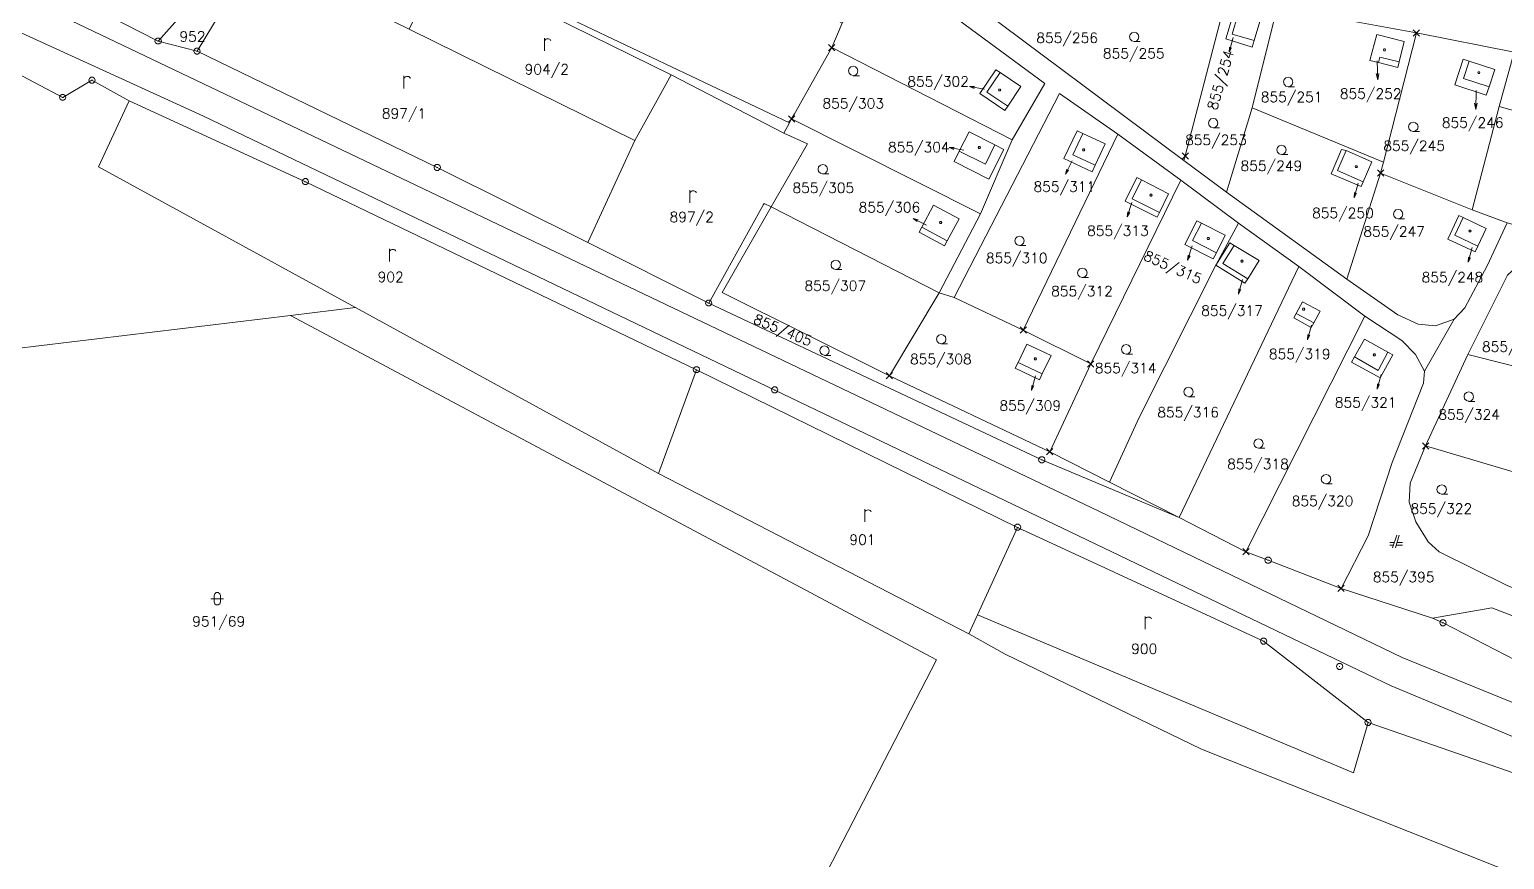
# Model space of a CAD drawing. Extents: x -443817 to 3, y -1171930 to -442383.
# Drawn here: x -442148.1 to -441915.1, y -1171733.4 to -1171602.3 of the extents above; entities that cross this region are included whole.
import ezdxf
from ezdxf.enums import TextEntityAlignment as Align

# ---------------------------------------------------------------- set-up
doc = ezdxf.new("R2010")
doc.units = 0
doc.header["$LTSCALE"] = 0.5
doc.header["$PDMODE"] = 3
doc.header["$PDSIZE"] = 0.5
for name, color, linetype, lineweight in [('KLADPAR', 7, 'Continuous', 0), ('ZAPPAR', 7, 'Continuous', 0), ('ZNACKY', 7, 'Continuous', 0)]:
    doc.layers.add(name, color=color, linetype=linetype, lineweight=lineweight)
doc.styles.add('ROMANS', font='romans.shx', dxfattribs={"height": 0.2})

# ---------------------------------------------------------------- blocks, each defined once
blk = doc.blocks.new('$5')
at = {"color": 0}
blk.add_line((-0.12, 0), (0.12, 0), dxfattribs=at)
at = {"color": 0, "flags": 128}
blk.add_lwpolyline([(0.15, 0.48), (0.4, 0.3), (0.5, 0.01), (0.4, -0.28), (0.15, -0.46), (-0.16, -0.46), (-0.41, -0.28), (-0.51, 0.01), (-0.41, 0.3), (-0.16, 0.48), (0.15, 0.48)], dxfattribs=at)
blk = doc.blocks.new('$42')
at = {"color": 0, "flags": 128}
for points in [[(-1, 1), (0.27, 1), (1, 1)], [(-0.5, 1.5), (-0.4, 1.79), (-0.15, 1.97), (0.16, 1.97), (0.41, 1.79), (0.51, 1.5), (0.51, 0.5), (0.41, 0.21), (0.16, 0.03), (-0.15, 0.03), (-0.4, 0.21), (-0.5, 0.5), (-0.5, 1.5)]]:
    blk.add_lwpolyline(points, dxfattribs=at)
blk = doc.blocks.new('$30')
at = {"color": 0, "flags": 128}
blk.add_lwpolyline([(0, 0), (-0.38, 0.1), (-0.65, 0.37), (-0.75, 0.74), (-0.65, 1.11), (-0.38, 1.38), (-0.01, 1.48), (0.36, 1.38), (0.63, 1.11), (0.73, 0.73), (0.63, 0.35), (0.36, 0.08), (-0.02, -0.02), (0.98, -0.02)], dxfattribs=at)
blk = doc.blocks.new('$489')
at = {"color": 0}
blk.add_line((-0.2, 2), (0, 3), dxfattribs=at)
at = {"color": 0, "flags": 128}
blk.add_lwpolyline([(0, 0), (0, 3), (0.2, 2)], dxfattribs=at)
blk = doc.blocks.new('$45')
at = {"color": 0, "flags": 128}
blk.add_lwpolyline([(0.09, 0.15), (0.18, 0), (0.09, -0.15), (-0.09, -0.15), (-0.18, 0), (-0.09, 0.15), (0.09, 0.15)], dxfattribs=at)
blk = doc.blocks.new('$432')
at = {"color": 0}
for p, q in [((-0.32, 0.8), (-1, 0.8)), ((-1, 0.4), (-0.46, 0.4)), ((0.1, 2), (-0.6, 0)), ((-0.1, 0), (0.5, 2)), ((0.02, 0.4), (1, 0.4)), ((1, 0.8), (0.14, 0.8))]:
    blk.add_line(p, q, dxfattribs=at)
blk = doc.blocks.new('$479')
at = {"color": 0, "flags": 128}
for points in [[(0, 0), (0, 1.27), (0, 2)], [(0, 1.6), (0.1, 1.73), (0.23, 1.84), (0.37, 1.89), (0.6, 1.9), (0.77, 1.87), (0.87, 1.8), (0.96, 1.7), (1, 1.6)]]:
    blk.add_lwpolyline(points, dxfattribs=at)
blk = doc.blocks.new('$93')
at = {"color": 0}
blk.add_line((-0.05, 0), (0.05, 0), dxfattribs=at)
at = {"color": 0, "flags": 128}
blk.add_lwpolyline([(0.15, 0.48), (0.4, 0.3), (0.5, 0.01), (0.4, -0.28), (0.15, -0.46), (-0.16, -0.46), (-0.41, -0.28), (-0.51, 0.01), (-0.41, 0.3), (-0.16, 0.48), (0.15, 0.48)], dxfattribs=at)

msp = doc.modelspace()

# ---------------------------------------------------------------- linework, layer by layer
at = {"layer": 'KLADPAR', "color": 7, "linetype": 'Continuous', "flags": 128}
for points in [[(-442179.15, -1171545.47), (-442142.95, -1171563.83), (-442107.82, -1171581.65), (-442114.61, -1171589.25), (-442116.38, -1171591.27), (-442127.8, -1171604.1), (-442174.22, -1171580.42)], [(-442174.22, -1171580.42), (-442127.8, -1171604.1), (-442121.66, -1171605.7), (-442083.72, -1171624.08), (-442059.95, -1171635.95), (-442040.84, -1171645.5), (-441988.22, -1171670.26), (-441966.54, -1171679.4), (-441955.99, -1171684.78), (-441952.46, -1171686.14), (-441940.94, -1171690.58), (-441926.49, -1171695.3), (-441924.85, -1171696.03), (-441884.01, -1171717.09)], [(-441913.62, -1171605.86), (-441929.06, -1171602.81), (-441951.07, -1171598.8), (-441959.19, -1171597.73), (-441998.32, -1171591.76), (-442000.8, -1171596.8), (-442007.49, -1171586.93), (-441993.62, -1171588.9), (-441978.87, -1171591.05), (-441961.55, -1171593.91), (-441938.92, -1171597.28), (-441918.86, -1171600.71), (-441914.57, -1171599.92)], [(-442000.8, -1171596.8), (-441965.79, -1171622.99), (-441959.07, -1171627.97), (-441940.03, -1171641.71), (-441932.01, -1171647.37), (-441928.79, -1171648.85), (-441926.05, -1171649.1), (-441923.08, -1171648.05), (-441927.79, -1171656.25), (-441929.19, -1171653.64), (-441931.38, -1171651.4), (-441937.22, -1171647.55), (-441947.61, -1171639.7), (-441957.16, -1171632.85), (-441966.28, -1171626.08), (-441976.24, -1171618.79), (-441985.44, -1171612.36), (-442002.04, -1171644.61), (-442004.44, -1171643.86), (-441997.92, -1171631.42), (-441992.93, -1171619.73), (-441987.76, -1171610.78), (-442014.13, -1171591.32)], [(-441468.28, -1171872.9), (-441495.58, -1171862.69), (-441530.71, -1171840.06), (-441536.4, -1171835.19), (-441560.65, -1171814.44), (-441591.09, -1171805.48), (-441627.31, -1171799.61), (-441631.44, -1171798.6), (-441657.95, -1171792.09), (-441707.19, -1171779.61), (-441731.94, -1171774.67), (-441769.82, -1171767.11), (-441797.82, -1171756.9), (-441862.31, -1171737.6), (-441936.68, -1171711.78), (-441953.18, -1171698.93), (-441992.05, -1171680.94), (-442042.77, -1171656.03), (-442067.4, -1171644.19), (-442104.54, -1171626.32), (-442132.37, -1171613.52), (-442138.26, -1171610.29), (-442142.88, -1171613), (-442158.04, -1171605.03)], [(-441894.15, -1171702.49), (-441917.14, -1171693.63), (-441926.49, -1171695.3), (-441940.94, -1171690.58), (-441936.66, -1171682.26), (-441932.89, -1171670.7), (-441927.91, -1171658.16), (-441927.91, -1171658.16), (-441927.79, -1171656.25), (-441923.08, -1171648.05), (-441921.41, -1171646.27), (-441917.88, -1171639.62), (-441914.7, -1171632.83)], [(-441914.64, -1171641.09), (-441920.93, -1171653.62), (-441927.6, -1171668.06), (-441930.06, -1171673.98), (-441930.17, -1171676.96), (-441929.14, -1171680.05), (-441927.22, -1171683.21), (-441925.48, -1171684.81), (-441914.72, -1171690.13)], [(-442269.46, -1171675.91), (-442050.94, -1171791.12), (-442004.85, -1171701.87), (-442106.89, -1171647.44), (-442096.65, -1171646.21), (-442078.1, -1171656.37), (-442048.76, -1171672.43), (-441999.77, -1171697.78), (-441994, -1171701), (-441963, -1171716), (-441772, -1171792)], [(-441772, -1171792), (-441963, -1171716), (-441994, -1171701), (-441999.77, -1171697.78), (-441998.37, -1171694.78), (-441939, -1171719.71), (-441936.68, -1171711.78), (-441862.31, -1171737.6)]]:
    msp.add_lwpolyline(points, dxfattribs=at)
for points in [[(-442116.38, -1171591.27), (-442114.61, -1171589.25), (-442107.82, -1171581.65), (-442095.16, -1171567.88), (-442091.61, -1171562.29), (-442089.28, -1171558.62), (-442085.45, -1171550.82), (-442084.48, -1171548.84), (-442084.34, -1171552.88), (-442086.03, -1171556), (-442088.51, -1171563.67), (-442104.19, -1171581.21), (-442112.36, -1171590.29), (-442121.66, -1171605.7), (-442127.8, -1171604.1), (-442116.38, -1171591.27)], [(-442046.1, -1171586.93), (-442021.99, -1171600.07), (-442019.75, -1171601.28), (-442021.4, -1171605.12), (-442027.31, -1171615.62), (-442027.75, -1171616.39), (-442028.09, -1171617.01), (-442028.99, -1171618.64), (-442046.76, -1171609.45), (-442065.83, -1171600.07), (-442065.38, -1171599.31), (-442056.02, -1171581.44), (-442046.1, -1171586.93)], [(-442161.93, -1171603), (-442158.04, -1171605.03), (-442142.88, -1171613), (-442138.26, -1171610.29), (-442132.37, -1171613.52), (-442137.23, -1171623.98), (-442096.65, -1171646.21), (-442106.89, -1171647.44), (-442181.24, -1171656.4), (-442186, -1171657), (-442202.57, -1171655.62), (-442213.38, -1171650.7), (-442228, -1171639), (-442243.26, -1171634.42), (-442264.47, -1171613.84), (-442238.75, -1171618.09), (-442227.45, -1171619.96), (-442226.46, -1171620.12), (-442196.31, -1171585.45), (-442193.06, -1171606.35), (-442187.78, -1171612.41), (-442176.36, -1171614.69), (-442169.12, -1171612.15), (-442161.93, -1171603)], [(-442059.95, -1171635.95), (-442083.72, -1171624.08), (-442121.66, -1171605.7), (-442112.36, -1171590.29), (-442088.17, -1171602.23), (-442052.5, -1171619.79), (-442059.95, -1171635.95)], [(-442046.76, -1171609.45), (-442052.5, -1171619.79), (-442088.17, -1171602.23), (-442083.04, -1171591.61), (-442065.83, -1171600.07), (-442046.76, -1171609.45)], [(-442019.75, -1171601.28), (-442014.13, -1171591.32), (-441987.76, -1171610.78), (-441992.93, -1171619.73), (-442021.4, -1171605.12), (-442019.75, -1171601.28)], [(-441965.56, -1171622.25), (-441965.79, -1171622.99), (-442000.8, -1171596.8), (-441998.32, -1171591.76), (-441959.19, -1171597.73), (-441965.56, -1171622.25)], [(-441951.07, -1171598.8), (-441955.01, -1171614.64), (-441959.07, -1171627.97), (-441965.79, -1171622.99), (-441965.56, -1171622.25), (-441959.19, -1171597.73), (-441951.07, -1171598.8)], [(-441955.02, -1171605.07), (-441954.69, -1171604.01), (-441953.76, -1171601.03), (-441957.25, -1171599.94), (-441957.92, -1171599.73), (-441959.18, -1171603.77), (-441955.02, -1171605.07)], [(-441954.69, -1171604.01), (-441955.02, -1171605.07), (-441959.18, -1171603.77), (-441957.92, -1171599.73), (-441957.25, -1171599.94), (-441953.76, -1171601.03), (-441954.69, -1171604.01)], [(-441883.27, -1171602.44), (-441889.92, -1171619.68), (-441890.68, -1171621.54), (-441915.98, -1171614.43), (-441913.62, -1171605.86), (-441913.75, -1171604.96), (-441892.35, -1171603.64), (-441883.27, -1171602.44)], [(-441931.79, -1171607.39), (-441930.98, -1171604.17), (-441935.29, -1171603.07), (-441936.41, -1171607.17), (-441935.04, -1171607.51), (-441932.01, -1171608.27), (-441931.79, -1171607.39)], [(-441930.98, -1171604.17), (-441931.79, -1171607.39), (-441932.01, -1171608.27), (-441935.04, -1171607.51), (-441936.41, -1171607.17), (-441935.29, -1171603.07), (-441930.98, -1171604.17)], [(-441913.62, -1171605.86), (-441915.98, -1171614.43), (-441920.22, -1171630.75), (-441934.71, -1171624.95), (-441934.24, -1171623.25), (-441929.06, -1171602.81), (-441913.62, -1171605.86)], [(-442021.4, -1171605.12), (-441992.93, -1171619.73), (-441997.92, -1171631.42), (-442027.75, -1171616.39), (-442027.31, -1171615.62), (-442021.4, -1171605.12)], [(-441917.58, -1171611.32), (-441916.68, -1171608.57), (-441920.72, -1171607.25), (-441921.67, -1171606.94), (-441923, -1171611.02), (-441918.02, -1171612.65), (-441917.58, -1171611.32)], [(-441916.68, -1171608.57), (-441917.58, -1171611.32), (-441918.02, -1171612.65), (-441923, -1171611.02), (-441921.67, -1171606.94), (-441920.72, -1171607.25), (-441916.68, -1171608.57)], [(-442028.99, -1171618.64), (-442025.25, -1171620.36), (-442030.95, -1171630.28), (-442032.07, -1171629.74), (-442032.18, -1171629.93), (-442040.84, -1171645.5), (-442059.95, -1171635.95), (-442052.5, -1171619.79), (-442046.76, -1171609.45), (-442028.99, -1171618.64)], [(-441993.61, -1171614.39), (-441991.54, -1171611.26), (-441994.79, -1171609.08), (-441995.47, -1171608.62), (-441998.02, -1171612.4), (-441994.07, -1171615.07), (-441993.61, -1171614.39)], [(-441991.54, -1171611.26), (-441993.61, -1171614.39), (-441994.07, -1171615.07), (-441998.02, -1171612.4), (-441995.47, -1171608.62), (-441994.79, -1171609.08), (-441991.54, -1171611.26)], [(-442132.37, -1171613.52), (-442104.54, -1171626.32), (-442067.4, -1171644.19), (-442042.77, -1171656.03), (-442048.76, -1171672.43), (-442078.1, -1171656.37), (-442096.65, -1171646.21), (-442137.23, -1171623.98), (-442132.37, -1171613.52)], [(-442027.75, -1171616.39), (-441997.92, -1171631.42), (-442004.44, -1171643.86), (-442030.95, -1171630.28), (-442025.25, -1171620.36), (-442028.99, -1171618.64), (-442028.09, -1171617.01), (-442027.75, -1171616.39)], [(-441934.71, -1171624.95), (-441940.03, -1171641.71), (-441959.07, -1171627.97), (-441955.01, -1171614.64), (-441934.24, -1171623.25), (-441934.71, -1171624.95)], [(-441890.68, -1171621.54), (-441896.43, -1171637.91), (-441914.7, -1171632.83), (-441920.22, -1171630.75), (-441915.98, -1171614.43), (-441890.68, -1171621.54)], [(-441996.59, -1171625.91), (-441994.23, -1171621.22), (-441995.63, -1171620.52), (-441999.72, -1171618.43), (-442001.26, -1171621.47), (-442002.09, -1171623.14), (-441996.59, -1171625.91)], [(-441994.23, -1171621.22), (-441996.59, -1171625.91), (-442002.09, -1171623.14), (-442001.26, -1171621.47), (-441999.72, -1171618.43), (-441995.63, -1171620.52), (-441994.23, -1171621.22)], [(-441980.28, -1171624.76), (-441979.78, -1171623.71), (-441978.22, -1171620.36), (-441981.73, -1171618.7), (-441982.65, -1171618.27), (-441984.72, -1171622.66), (-441980.28, -1171624.76)], [(-441979.78, -1171623.71), (-441980.28, -1171624.76), (-441984.72, -1171622.66), (-441982.65, -1171618.27), (-441981.73, -1171618.7), (-441978.22, -1171620.36), (-441979.78, -1171623.71)], [(-441937.47, -1171626.34), (-441936.09, -1171623.17), (-441940.14, -1171621.39), (-441940.88, -1171621.22), (-441942.51, -1171625.08), (-441937.78, -1171627.07), (-441937.47, -1171626.34)], [(-441936.09, -1171623.17), (-441937.47, -1171626.34), (-441937.78, -1171627.07), (-441942.51, -1171625.08), (-441940.88, -1171621.22), (-441940.14, -1171621.39), (-441936.09, -1171623.17)], [(-441970, -1171631.9), (-441969.64, -1171631.17), (-441968.22, -1171628.26), (-441972.46, -1171626.02), (-441973.19, -1171625.66), (-441975.04, -1171629.38), (-441970, -1171631.9)], [(-441969.64, -1171631.17), (-441970, -1171631.9), (-441975.04, -1171629.38), (-441973.19, -1171625.66), (-441972.46, -1171626.02), (-441968.22, -1171628.26), (-441969.64, -1171631.17)], [(-441934.71, -1171624.95), (-441920.22, -1171630.75), (-441914.7, -1171632.83), (-441917.88, -1171639.62), (-441921.41, -1171646.27), (-441923.08, -1171648.05), (-441926.05, -1171649.1), (-441928.79, -1171648.85), (-441932.01, -1171647.37), (-441940.03, -1171641.71), (-441934.71, -1171624.95)], [(-441986.97, -1171668.98), (-441980.5, -1171655.12), (-441966.28, -1171626.08), (-441957.16, -1171632.85), (-441960.72, -1171639.53), (-441972.86, -1171663.57), (-441977.53, -1171673.79), (-441986.97, -1171668.98)], [(-441986.97, -1171668.98), (-441977.53, -1171673.79), (-441966.54, -1171679.4), (-441988.22, -1171670.26), (-442040.84, -1171645.5), (-442032.18, -1171629.93), (-442032.07, -1171629.74), (-442030.95, -1171630.28), (-442038.72, -1171643.83), (-442012.3, -1171656.99), (-441986.97, -1171668.98)], [(-442003.59, -1171636.45), (-442003.16, -1171635.66), (-442001.27, -1171632.2), (-442005.34, -1171630.05), (-442007.17, -1171633.51), (-442007.59, -1171634.3), (-442003.59, -1171636.45)], [(-442003.16, -1171635.66), (-442003.59, -1171636.45), (-442007.59, -1171634.3), (-442007.17, -1171633.51), (-442005.34, -1171630.05), (-442001.27, -1171632.2), (-442003.16, -1171635.66)], [(-442210, -1171655), (-442202.57, -1171655.62), (-442186, -1171657), (-442181.24, -1171656.4), (-442106.89, -1171647.44), (-442004.85, -1171701.87), (-442050.94, -1171791.12), (-442269.46, -1171675.91), (-442267, -1171632), (-442248.6, -1171632.97), (-442243.26, -1171634.42), (-442228, -1171639), (-442213.38, -1171650.7), (-442210, -1171655)], [(-441961.13, -1171638.53), (-441960.63, -1171637.55), (-441959.25, -1171634.78), (-441963, -1171632.85), (-441963.71, -1171632.49), (-441965.63, -1171636.23), (-441961.13, -1171638.53)], [(-441960.63, -1171637.55), (-441961.13, -1171638.53), (-441965.63, -1171636.23), (-441963.71, -1171632.49), (-441963, -1171632.85), (-441959.25, -1171634.78), (-441960.63, -1171637.55)], [(-441919.76, -1171637.42), (-441919.33, -1171636.52), (-441918.01, -1171633.72), (-441921.67, -1171631.99), (-441922.35, -1171631.67), (-441924.1, -1171635.38), (-441919.76, -1171637.42)], [(-441919.33, -1171636.52), (-441919.76, -1171637.42), (-441924.1, -1171635.38), (-441922.35, -1171631.67), (-441921.67, -1171631.99), (-441918.01, -1171633.72), (-441919.33, -1171636.52)], [(-441972.86, -1171663.57), (-441960.72, -1171639.53), (-441956.14, -1171642.37), (-441955.7, -1171641.65), (-441953.91, -1171638.77), (-441957.85, -1171636.38), (-441958.53, -1171635.97), (-441960.72, -1171639.53), (-441957.16, -1171632.85), (-441947.61, -1171639.7), (-441966.54, -1171679.4), (-441977.53, -1171673.79), (-441972.86, -1171663.57)], [(-441953.91, -1171638.77), (-441955.7, -1171641.65), (-441956.14, -1171642.37), (-441960.72, -1171639.53), (-441958.53, -1171635.97), (-441957.85, -1171636.38), (-441953.91, -1171638.77)], [(-441896.73, -1171659.75), (-441920.93, -1171653.62), (-441914.64, -1171641.09), (-441912.53, -1171639.09), (-441909.84, -1171638.05), (-441907.16, -1171637.97), (-441891.1, -1171642.78), (-441896.73, -1171659.75)], [(-442012.3, -1171656.99), (-442004.44, -1171643.86), (-442002.04, -1171644.61), (-441991.16, -1171649.76), (-441980.5, -1171655.12), (-441986.97, -1171668.98), (-442012.3, -1171656.99)], [(-441945.65, -1171649.34), (-441945.26, -1171648.64), (-441944.26, -1171646.79), (-441947.03, -1171645.28), (-441948.03, -1171647.13), (-441948.42, -1171647.83), (-441945.65, -1171649.34)], [(-441945.26, -1171648.64), (-441945.65, -1171649.34), (-441948.42, -1171647.83), (-441948.03, -1171647.13), (-441947.03, -1171645.28), (-441944.26, -1171646.79), (-441945.26, -1171648.64)], [(-441940.94, -1171690.58), (-441952.46, -1171686.14), (-441955.99, -1171684.78), (-441937.22, -1171647.55), (-441931.38, -1171651.4), (-441929.19, -1171653.64), (-441927.79, -1171656.25), (-441927.91, -1171658.16), (-441932.89, -1171670.7), (-441936.66, -1171682.26), (-441940.94, -1171690.58)], [(-441934.79, -1171657.3), (-441932.79, -1171653.68), (-441933.54, -1171653.27), (-441937.23, -1171651.22), (-441938.82, -1171653.98), (-441939.29, -1171654.82), (-441934.79, -1171657.3)], [(-441932.79, -1171653.68), (-441934.79, -1171657.3), (-441939.29, -1171654.82), (-441938.82, -1171653.98), (-441937.23, -1171651.22), (-441933.54, -1171653.27), (-441932.79, -1171653.68)], [(-441988.6, -1171657.61), (-441988.16, -1171656.7), (-441986.77, -1171653.8), (-441990.57, -1171652), (-441991.97, -1171654.87), (-441992.41, -1171655.78), (-441988.6, -1171657.61)], [(-441988.16, -1171656.7), (-441988.6, -1171657.61), (-441992.41, -1171655.78), (-441991.97, -1171654.87), (-441990.57, -1171652), (-441986.77, -1171653.8), (-441988.16, -1171656.7)], [(-441901.87, -1171675.72), (-441927.6, -1171668.06), (-441920.93, -1171653.62), (-441896.73, -1171659.75), (-441898.81, -1171666.81), (-441901.87, -1171675.72)], [(-441992.05, -1171680.94), (-441998.37, -1171694.78), (-441999.77, -1171697.78), (-442048.76, -1171672.43), (-442042.77, -1171656.03), (-441992.05, -1171680.94)], [(-441927.6, -1171668.06), (-441901.87, -1171675.72), (-441907.17, -1171693.19), (-441914.72, -1171690.13), (-441925.48, -1171684.81), (-441927.22, -1171683.21), (-441929.14, -1171680.05), (-441930.17, -1171676.96), (-441930.06, -1171673.98), (-441927.6, -1171668.06)], [(-441953.18, -1171698.93), (-441936.68, -1171711.78), (-441939, -1171719.71), (-441998.37, -1171694.78), (-441992.05, -1171680.94), (-441953.18, -1171698.93)], [(-441829.85, -1171728.3), (-441839.33, -1171726.05), (-441884.01, -1171717.09), (-441924.85, -1171696.03), (-441926.49, -1171695.3), (-441917.14, -1171693.63), (-441894.15, -1171702.49), (-441847.38, -1171717.65), (-441829.85, -1171728.3)]]:
    msp.add_lwpolyline(points, close=True, dxfattribs=at)
at = {"layer": 'KLADPAR', "color": 7, "linetype": 'Continuous'}
for p in [(-441929.06, -1171602.81), (-442021.4, -1171605.12), (-442027.75, -1171616.39), (-441965.56, -1171622.25), (-441934.71, -1171624.95), (-441934.71, -1171624.95), (-441991.16, -1171649.76), (-441980.5, -1171655.12), (-442012.3, -1171656.99), (-441927.6, -1171668.06), (-441986.97, -1171668.98), (-441955.99, -1171684.78), (-441940.94, -1171690.58)]:
    msp.add_point(p, dxfattribs=at)
for points in [[(-441929.06, -1171602.81), (-441934.24, -1171623.25), (-441955.01, -1171614.64), (-441951.07, -1171598.8)], [(-441991.16, -1171649.76), (-442002.04, -1171644.61), (-441985.44, -1171612.36), (-441976.24, -1171618.79)], [(-441980.5, -1171655.12), (-441991.16, -1171649.76), (-441976.24, -1171618.79), (-441966.28, -1171626.08)], [(-442030.95, -1171630.28), (-442004.44, -1171643.86), (-442012.3, -1171656.99), (-442038.72, -1171643.83)], [(-441955.99, -1171684.78), (-441966.54, -1171679.4), (-441947.61, -1171639.7), (-441937.22, -1171647.55)]]:
    msp.add_3dface(points, dxfattribs=at)
at = {"layer": 'ZAPPAR', "color": 7, "linetype": 'Continuous'}
for p, q in [((-442065.38, -1171599.31), (-442028.09, -1171617.01)), ((-442007.17, -1171633.51), (-442003.16, -1171635.66)), ((-441948.03, -1171647.13), (-441945.26, -1171648.64)), ((-441991.97, -1171654.87), (-441988.16, -1171656.7))]:
    msp.add_line(p, q, dxfattribs=at)
at = {"layer": 'ZAPPAR', "color": 7, "linetype": 'Continuous', "flags": 128}
for points in [[(-442211.37, -1171574.45), (-442120.64, -1171615.96), (-442030.4, -1171659.24), (-441933.05, -1171705.96), (-441887.38, -1171725.05), (-441846.45, -1171737.34), (-441769.38, -1171760.48), (-441750.9, -1171766.65), (-441593.03, -1171801.64), (-441581.59, -1171803.58), (-441562.41, -1171811.2), (-441528.02, -1171837.5), (-441509.81, -1171850.25), (-441494.58, -1171860.52), (-441471.87, -1171870.33), (-441405.73, -1171889.9), (-441391.62, -1171891.92), (-441372.74, -1171891.25), (-441360.33, -1171887.5), (-441346.04, -1171881.11), (-441309.23, -1171861.93), (-441297.32, -1171854.86)], [(-442175.21, -1171584.78), (-441979.24, -1171678.4), (-441931.3, -1171701.52), (-441885.82, -1171720.05), (-441794.68, -1171746.1), (-441766.41, -1171755.77), (-441566.85, -1171802.15), (-441525.63, -1171832.72), (-441492.3, -1171854.65), (-441461.05, -1171868.23), (-441405.12, -1171884.54), (-441390.43, -1171886.5), (-441375.04, -1171884.85), (-441362.59, -1171882.24), (-441350.78, -1171877.34), (-441312.74, -1171856.22), (-441294.12, -1171847.63)], [(-441957.25, -1171599.94), (-441958.13, -1171602.99), (-441954.69, -1171604.01)], [(-441935.04, -1171607.51), (-441934.82, -1171606.64), (-441931.79, -1171607.39)], [(-441994.79, -1171609.08), (-441996.88, -1171612.18), (-441993.61, -1171614.39)], [(-441920.72, -1171607.25), (-441921.62, -1171610), (-441917.58, -1171611.32)], [(-441981.73, -1171618.7), (-441983.32, -1171622.06), (-441979.78, -1171623.71)], [(-442001.26, -1171621.47), (-441997.12, -1171623.56), (-441995.63, -1171620.52)], [(-441940.14, -1171621.39), (-441941.53, -1171624.57), (-441937.47, -1171626.34)], [(-441972.46, -1171626.02), (-441973.95, -1171629.02), (-441969.64, -1171631.17)], [(-441921.67, -1171631.99), (-441922.99, -1171634.79), (-441919.33, -1171636.52)], [(-441963, -1171632.85), (-441964.41, -1171635.61), (-441960.63, -1171637.55)], [(-441957.85, -1171636.38), (-441959.61, -1171639.27), (-441955.7, -1171641.65)], [(-441938.82, -1171653.98), (-441935.1, -1171656.13), (-441933.54, -1171653.27)]]:
    msp.add_lwpolyline(points, dxfattribs=at)

# ---------------------------------------------------------------- block references
at = {"layer": 'KLADPAR', "color": 7, "linetype": 'Continuous'}
for name, p in [('$479', (-442066.77, -1171605.66)), ('$30', (-441973.64, -1171604.17)), ('$45', (-441934.09, -1171605.48)), ('$30', (-442018.01, -1171609.55)), ('$45', (-441919.19, -1171609.09)), ('$479', (-442088.97, -1171611.59)), ('$45', (-441994.9, -1171611.83)), ('$30', (-441949.31, -1171611.3)), ('$30', (-441961.15, -1171617.79)), ('$30', (-441929.53, -1171618.38)), ('$45', (-441998.08, -1171620.93)), ('$45', (-441981.6, -1171621.28)), ('$30', (-441950.36, -1171622.01)), ('$30', (-442022.82, -1171625.08)), ('$45', (-441938.56, -1171623.95)), ('$479', (-442043.8, -1171629.67)), ('$45', (-441970.98, -1171628.45)), ('$45', (-442004.19, -1171632.77)), ('$30', (-441931.91, -1171632.17)), ('$30', (-441991.72, -1171636.4)), ('$45', (-441961.94, -1171635.31)), ('$45', (-441920.59, -1171634.11)), ('$479', (-442091.28, -1171638.91)), ('$30', (-442020.77, -1171640.18)), ('$45', (-441956.6, -1171638.89)), ('$30', (-441981.81, -1171641.45)), ('$45', (-441946.88, -1171646.48)), ('$30', (-442004.09, -1171651.94)), ('$30', (-442022.54, -1171653.75)), ('$30', (-441974.9, -1171653.55)), ('$45', (-441935.7, -1171653.68)), ('$45', (-441989.25, -1171654.32)), ('$30', (-441965.03, -1171660.27)), ('$30', (-441920.78, -1171661.02)), ('$30', (-441953.99, -1171668.41)), ('$30', (-441943.32, -1171674.05)), ('$30', (-441925.05, -1171675.7)), ('$479', (-442016.2, -1171680.09)), ('$432', (-441932.25, -1171684.15)), ('$42', (-442118.47, -1171693.21)), ('$479', (-441971.92, -1171697.01))]:
    msp.add_blockref(name, p, dxfattribs=at)
for p, xscale, yscale, rotation in [((-441958.02, -1171603.56), 0.8, 0.8, 164.954546), ((-441997.3, -1171611.72), 0.8, 0.8, 79.46924399999999), ((-442000.52, -1171621.35), 0.8, 0.8, 79.46924399999999), ((-441983.41, -1171623), 0.8, 0.8, 152.979736), ((-441938.25, -1171626.54), 0.8, 0.8, 164.954546), ((-441973.99, -1171629.6), 0.8000000000000002, 0.8000000000000002, 161.975163), ((-442006.42, -1171633.21), 0.8, 0.8, 63.02535899999999), ((-441964.45, -1171636.45), 0.8000000000000002, 0.8000000000000002, 161.975163), ((-441920.27, -1171636.74), 0.8, 0.8, 164.954546), ((-441956.51, -1171641.77), 0.8, 0.8, 164.954546), ((-441945.62, -1171648.97), 0.8, 0.8, 164.954546), ((-441989.22, -1171657.01), 0.8, 0.8, 164.954546), ((-441934.64, -1171656.76), 0.8, 0.8, 164.954546)]:
    msp.add_blockref('$489', p, dxfattribs=dict(at, xscale=xscale, yscale=yscale, rotation=rotation))
for p, rotation in [((-441935.24, -1171607.22), 181.513029), ((-441919.6, -1171611.91), 178.476354)]:
    msp.add_blockref('$489', p, dxfattribs=dict(at, rotation=rotation))
at = {"layer": 'ZNACKY', "color": 7, "linetype": 'Continuous'}
for name, p in [('$5', (-442127.8, -1171604.1)), ('$5', (-442121.66, -1171605.7)), ('$5', (-442138.26, -1171610.29)), ('$5', (-442142.88, -1171613)), ('$5', (-442104.54, -1171626.32)), ('$5', (-442083.72, -1171624.08)), ('$5', (-442040.84, -1171645.5)), ('$5', (-442042.77, -1171656.03)), ('$5', (-442030.4, -1171659.24)), ('$5', (-441988.22, -1171670.26)), ('$5', (-441992.05, -1171680.94)), ('$5', (-441952.46, -1171686.14)), ('$5', (-441924.85, -1171696.03)), ('$5', (-441953.18, -1171698.93)), ('$93', (-441941.18, -1171702.93)), ('$5', (-441936.68, -1171711.78))]:
    msp.add_blockref(name, p, dxfattribs=at)

# ---------------------------------------------------------------- texts
at = {"layer": 'KLADPAR', "color": 7, "linetype": 'Continuous', "style": 'ROMANS'}
for s, p in [('855/256', (-441984.22, -1171602.79)), ('952', (-442122.38, -1171602.59)), ('855/255', (-441973.7, -1171605.25)), ('904/2', (-442066.41, -1171607.76)), ('855/302', (-442004.6, -1171609.69)), ('855/251', (-441948.76, -1171612.13)), ('855/252', (-441936.27, -1171611.61)), ('855/303', (-442018.01, -1171613.15)), ('897/1', (-442088.97, -1171614.75)), ('855/246', (-441920.16, -1171616.2)), ('855/253', (-441960.72, -1171618.92)), ('855/304', (-442007.65, -1171620.07)), ('855/245', (-441929.41, -1171619.84)), ('855/249', (-441951.96, -1171623.01)), ('855/305', (-442022.74, -1171626.48)), ('855/311', (-441984.66, -1171626.3)), ('855/306', (-442012.29, -1171629.57)), ('855/250', (-441940.66, -1171630.47)), ('897/2', (-442043.52, -1171631.09)), ('855/313', (-441976.2, -1171633.27)), ('855/247', (-441932.57, -1171633.39)), ('855/310', (-441992.18, -1171637.57)), ('902', (-442091.07, -1171640.57)), ('855/307', (-442020.85, -1171641.96)), ('855/248', (-441923.36, -1171640.62)), ('855/312', (-441981.88, -1171642.82)), ('855/317', (-441958.17, -1171645.89)), ('855/326', (-441913.82, -1171651.58)), ('855/308', (-442004.17, -1171653.54)), ('855/319', (-441947.48, -1171652.75)), ('855/314', (-441974.98, -1171654.97)), ('855/309', (-441990.05, -1171660.9)), ('855/321', (-441937.07, -1171660.4)), ('855/316', (-441965.11, -1171661.95)), ('855/324', (-441920.72, -1171662.3)), ('855/318', (-441954.07, -1171670.13)), ('855/320', (-441943.88, -1171675.97)), ('855/322', (-441925.11, -1171677.18)), ('901', (-442016.56, -1171682.09)), ('855/395', (-441931.06, -1171687.98)), ('951/69', (-442118.24, -1171695)), ('900', (-441972.04, -1171699.33))]:
    msp.add_text(s, height=1.6, dxfattribs=at).set_placement(p, align=Align.TOP_CENTER)
for s, rotation, p in [('855/254', 73.51, (-441960.75, -1171610.01)), ('855/315', 335.982, (-441967.2, -1171639.1)), ('855/405', 337.529, (-442028.82, -1171649.02))]:
    msp.add_text(s, height=1.6, rotation=rotation, dxfattribs=at).set_placement(p, align=Align.TOP_CENTER)

doc.saveas('drawing.dxf')
